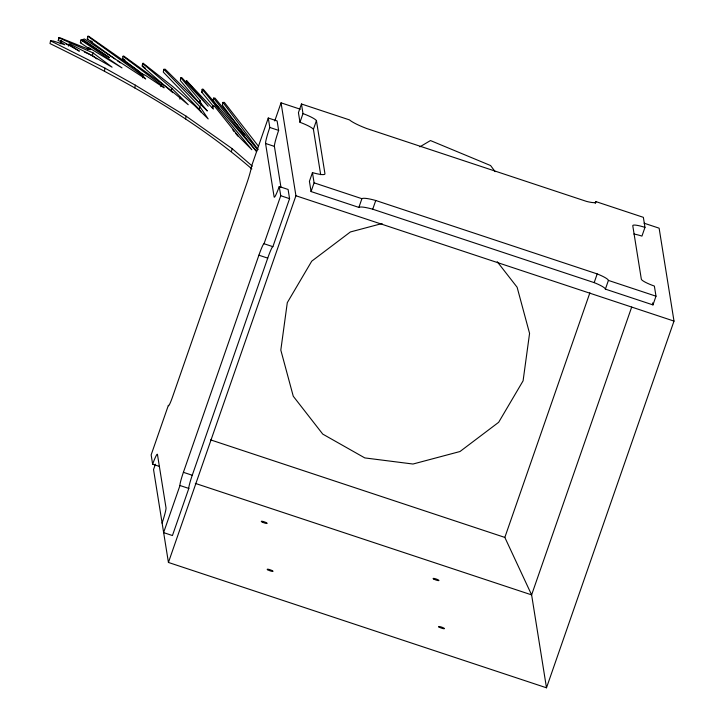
<?xml version="1.0" encoding="UTF-8"?>
<svg xmlns="http://www.w3.org/2000/svg" width="724" height="724" viewBox="0 0 724 724"><rect width="100%" height="100%" fill="white"/><g stroke="black" fill="none" stroke-linecap="round" stroke-linejoin="round"><path stroke-width="1.09" d="M68.391 46.092L68.762 44.282L79.359 51.16L60.934 40.625L60.653 42.019L64.879 44.779L53.314 41.015L50.553 40.843L50.001 43.567C121.08 78.464 191.815 116.781 251.843 168.945M61.269 41.865L58.246 40.535L59.241 37.485L89.215 49.522L87.776 48.028L88.835 47.675L122.003 67.902L80.925 40.01L80.373 42.734L90.645 49.703M59.241 37.485L58.246 40.535M60.282 43.838L60.934 40.625M82.427 41.295L82.789 39.476L84.482 38.978L145.705 78.961L142.881 75.957L87.848 36.291L87.296 39.015L114.808 58.843M87.405 49.838L87.776 48.028M96.79 58.843L92.455 55.594L93.007 52.87L58.798 37.811M104.482 70.907L105.034 68.183L50.553 40.843M172.792 92.672L142.094 66.137L142.646 63.413L171.805 88.31L188.24 104.727L168.837 88.699L123.786 56.083L123.035 56.255L122.492 58.979L143.768 74.934M134.755 87.894L135.307 85.17L105.034 68.183M142.863 65.115L143.225 63.305L142.646 63.413M142.51 77.776L142.881 75.957M185.878 83.287L186.43 80.563L208.213 106.229L181.815 77.676L180.837 77.758L199.942 100.41L201.028 103.414L207.299 110.971L165.162 69.187L163.823 69.332L163.271 72.056L199.399 109.505L201.299 112.301M160.8 86.663L161.171 84.853L123.035 56.255M171.253 91.034L171.805 88.31M180.837 77.758L180.294 80.482L199.399 103.134L199.942 100.41M179.896 99.134L180.267 97.324M185.597 118.917L186.14 116.193L135.307 85.17M213.689 106.681L201.607 91.993L202.159 89.269L203.209 89.206L256.567 151.551M199.399 109.505L199.951 106.781L163.823 69.332M200.657 105.224L201.028 103.414M257.735 149.895L214.956 98.066L213.562 98.129L213.01 100.853L219.363 108.727M212.286 107.912L212.657 106.102L214.376 106.03L238.513 136.302L251.88 149.75L202.159 89.269M258.568 146.411L224.35 102.383L222.938 102.437L222.386 105.161L244.703 135.017M231.535 151.325L232.087 148.601L186.14 116.193M281.002 187.597L274.405 146.393A14.326 1.24 -71.7 0 1 278.64 130.392L277.12 120.944L268.278 118.012L251.481 166.339A16.136 1.403 -71.7 0 1 246.721 183.579L172.755 396.327A12.281 1.068 -71.7 0 1 168.393 405.286L151.153 454.889L152.637 464.184L159.515 466.464M155.398 464.211L153.542 469.541L168.43 562.457L546.493 687.8L673.999 321.094L659.121 228.178L644.125 223.209M274.749 120.962L281.048 102.835L300.324 109.224M633.907 234.033A13.892 2.281 19.2 0 1 641.944 236.105L644.975 227.39L643.365 217.336L595.888 201.598A17.123 2.815 19.2 0 1 586.594 201.426L366.67 128.51A25.313 4.154 19.2 0 1 349.493 119.903L301.456 103.985L298.433 112.691L299.971 122.293A17.738 2.914 19.2 0 1 313.411 129.288L320.678 174.683M299.971 122.293L302.994 113.587L301.456 103.985M183.398 472.32L258.893 255.201A14.969 1.303 -71.7 0 1 264.043 243.735L280.731 195.724L279.256 186.53L288.098 189.462L289.573 198.657L272.885 246.667A14.969 1.303 -71.7 0 0 267.735 258.133L192.249 475.252A11.729 1.014 -71.7 0 0 188.819 488.438L172.439 535.543L163.597 532.611L179.977 485.505A11.729 1.014 -71.7 0 1 183.398 472.32L192.249 475.252M313.411 129.288L316.433 120.582A17.738 2.914 19.2 0 0 302.994 113.587M168.43 562.457L295.926 195.752L281.048 102.835M316.433 120.582L324.949 173.724A17.937 2.941 19.2 0 1 312.451 172.602L309.419 181.317L311.058 191.552L358.878 207.408A21.068 3.457 19.2 0 1 372.724 209.209L594.169 282.622A17.05 2.796 19.2 0 1 605.382 289.129L652.967 304.904L655.998 296.188L654.369 286.071A15.059 2.471 19.2 0 1 641.328 279.147L632.776 225.752A13.892 2.281 19.2 0 1 644.975 227.39M311.058 191.552L314.089 182.837L312.451 172.602M358.878 207.408L361.909 198.693A21.068 3.457 19.2 0 1 375.756 200.494L597.2 273.916A17.05 2.796 19.2 0 1 608.413 280.414L655.998 296.188M372.724 209.209L375.756 200.494M595.219 203.525L595.888 201.598M546.493 687.8L531.615 594.884L504.836 537.416L589.897 292.767M594.169 282.622L597.2 273.916M605.382 289.129L608.413 280.414M631.69 307.067L531.615 594.884L195.317 483.388M419.875 146.836L430.472 140.556L490.591 165.552L495.126 171.651M68.762 44.282L69.694 43.856L86.753 52.68L112.075 67.169L93.007 52.87M80.925 40.01L81.667 39.793L109.46 57.621L82.789 39.476M80.373 42.734L81.115 42.517M382.082 223.535L350.38 231.961L311.727 261.174L287.292 302.659L280.812 350.09L293.265 396.245L322.759 434.11L364.796 457.912L412.988 464.03L459.993 451.523L498.655 422.309L523.09 380.833L529.57 333.402L517.117 287.238L497.225 261.708M87.848 36.291L88.609 36.2L136.827 69.947L140.121 73.061L145.443 75.341L164.131 87.839L161.171 84.853M87.296 39.015L88.056 38.924M201.607 91.993L202.657 91.93M268.278 118.012L269.799 127.46L278.64 130.392M269.799 127.46A14.326 1.24 -71.7 0 0 265.563 143.47L274.405 146.393M314.089 182.837L361.909 198.693M295.926 195.752L673.999 321.094M280.731 195.724L289.573 198.657M264.043 243.735L272.885 246.667M258.893 255.201L267.735 258.133M210.557 439.857L504.836 537.416M179.977 485.505L188.819 488.438M66.3 44.083L69.314 45.404M84.4 52.056L92.455 55.594M90.79 40.834L92.609 42.11M117.569 60.834L120.32 62.816M123.234 58.807L125.035 60.11M143.225 63.305L172.574 86.409L194.521 105.505L208.177 118.926L199.951 106.781M142.673 66.02L145.271 68.065M232.087 148.601L252.395 166.221M186.43 80.563L213.363 109.071L212.657 106.102M232.866 130.003L234.286 131.732M235.707 133.46L237.834 136.058M213.562 98.129L256.64 151.488M222.938 102.437L258.106 149.488M652.641 302.876L652.967 304.904M265.563 143.47L274.125 196.91A16.525 1.43 -71.7 0 0 279.256 186.53M152.637 464.184A16.109 1.394 -71.7 0 1 157.47 454.536L166.013 507.841A15.059 1.303 -71.7 0 1 162.085 523.144M433.513 578.929A3.113 0.516 19.2 0 0 438.617 580.621A3.113 0.516 19.2 0 0 435.929 578.919A3.113 0.516 19.2 0 0 433.513 578.929M262.332 522.131A3.113 0.516 19.2 0 0 267.12 523.416A3.113 0.516 19.2 0 0 263.174 521.488A3.113 0.516 19.2 0 0 262.332 522.131M267.599 569.734A3.113 0.516 19.2 0 0 272.704 571.426A3.113 0.516 19.2 0 0 270.016 569.725A3.113 0.516 19.2 0 0 267.599 569.734M439.016 627.047A3.113 0.516 19.2 0 0 444.12 628.74A3.113 0.516 19.2 0 0 441.423 627.038A3.113 0.516 19.2 0 0 439.016 627.047"/></g></svg>
